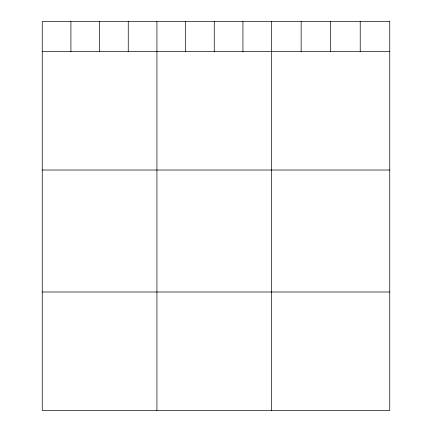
<?xml version="1.0" encoding="UTF-8"?>
<svg xmlns="http://www.w3.org/2000/svg" width="432" height="432" viewBox="0 0 432 432"><rect width="100%" height="100%" fill="white"/><g stroke="black" fill="none" stroke-linecap="round" stroke-linejoin="round"><path stroke-width="0.65" d="M42.244 51.619L389.756 51.619M42.244 170.019L389.756 170.019M42.244 292L389.756 292M360.218 21.6L360.218 51.619M330.68 21.6L330.68 51.619M301.142 21.6L301.142 51.619M271.604 21.6L271.604 410.4M242.93 21.6L242.93 51.619M214.261 21.6L214.261 51.619M185.593 21.6L185.593 51.619M156.924 21.6L156.924 410.4M128.255 21.6L128.255 51.619M99.587 21.6L99.587 51.619M70.918 21.6L70.918 51.619M389.756 21.6L42.244 21.6L42.244 410.4L389.756 410.4L389.756 21.6"/></g></svg>
